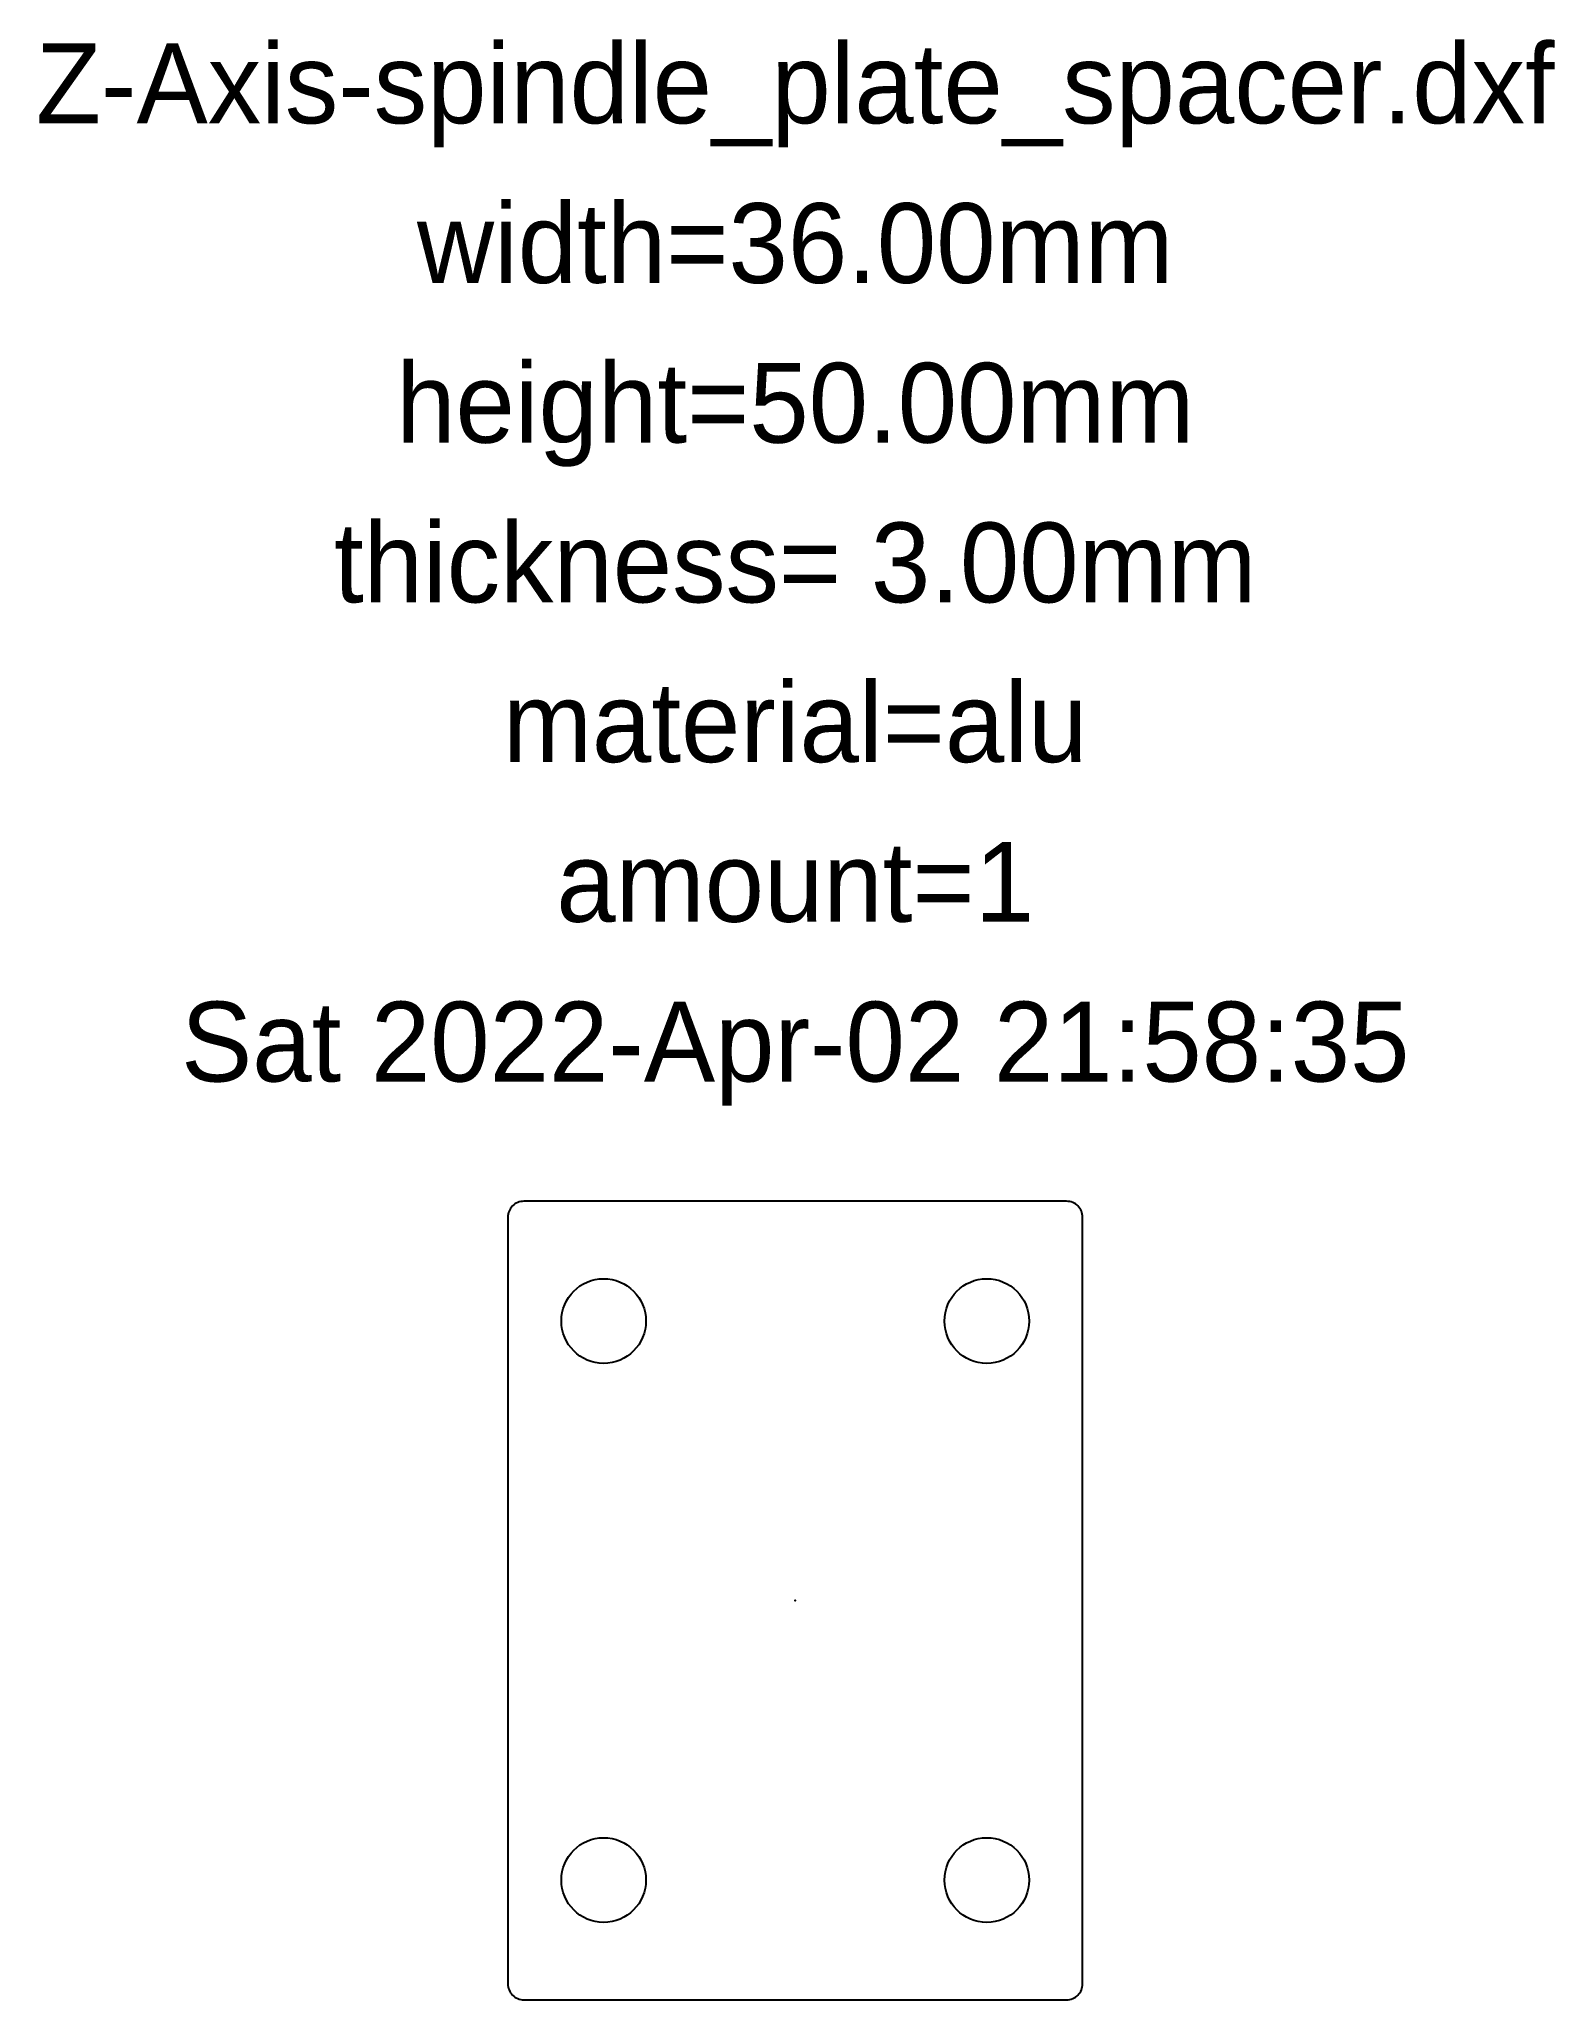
# Model space of a CAD drawing. Header units: millimetres. Extents: x -47 to 48, y -25 to 98.
import ezdxf
from ezdxf.enums import TextEntityAlignment as Align

# ---------------------------------------------------------------- set-up
doc = ezdxf.new("R2010")
doc.units = ezdxf.units.MM
doc.layers.add('annotation', color=2, linetype='Continuous')
doc.layers.add('outline', color=2, linetype='Continuous')
doc.styles.add('LiberationSerif', font='LiberationSerif-Regular.ttf')

msp = doc.modelspace()

# ---------------------------------------------------------------- linework, layer by layer
msp.add_lwpolyline([(-17, -25), (17, -25, 0.414214), (18, -24), (18, 24, 0.414214), (17, 25), (-17, 25, 0.414214), (-18, 24), (-18, -24, 0.414214)], format="xyb", close=True)
for centre in [(-12, 17.5), (12, 17.5), (-12, -17.5), (12, -17.5)]:
    msp.add_circle(centre, 2.65)
at = {"layer": 'outline'}
msp.add_point((0, 0), dxfattribs=at)

# ---------------------------------------------------------------- texts
at = {"layer": 'annotation', "style": 'LiberationSerif'}
for s, p in [('Z-Axis-spindle_plate_spacer.dxf', (0, 95)), ('width=36.00mm', (0, 85)), ('height=50.00mm', (0, 75)), ('thickness= 3.00mm', (0, 65)), ('material=alu', (0, 55)), ('amount=1', (0, 45)), ('Sat 2022-Apr-02 21:58:35', (0, 35))]:
    msp.add_text(s, height=5, dxfattribs=at).set_placement(p, align=Align.MIDDLE_CENTER)

doc.saveas('drawing.dxf')
